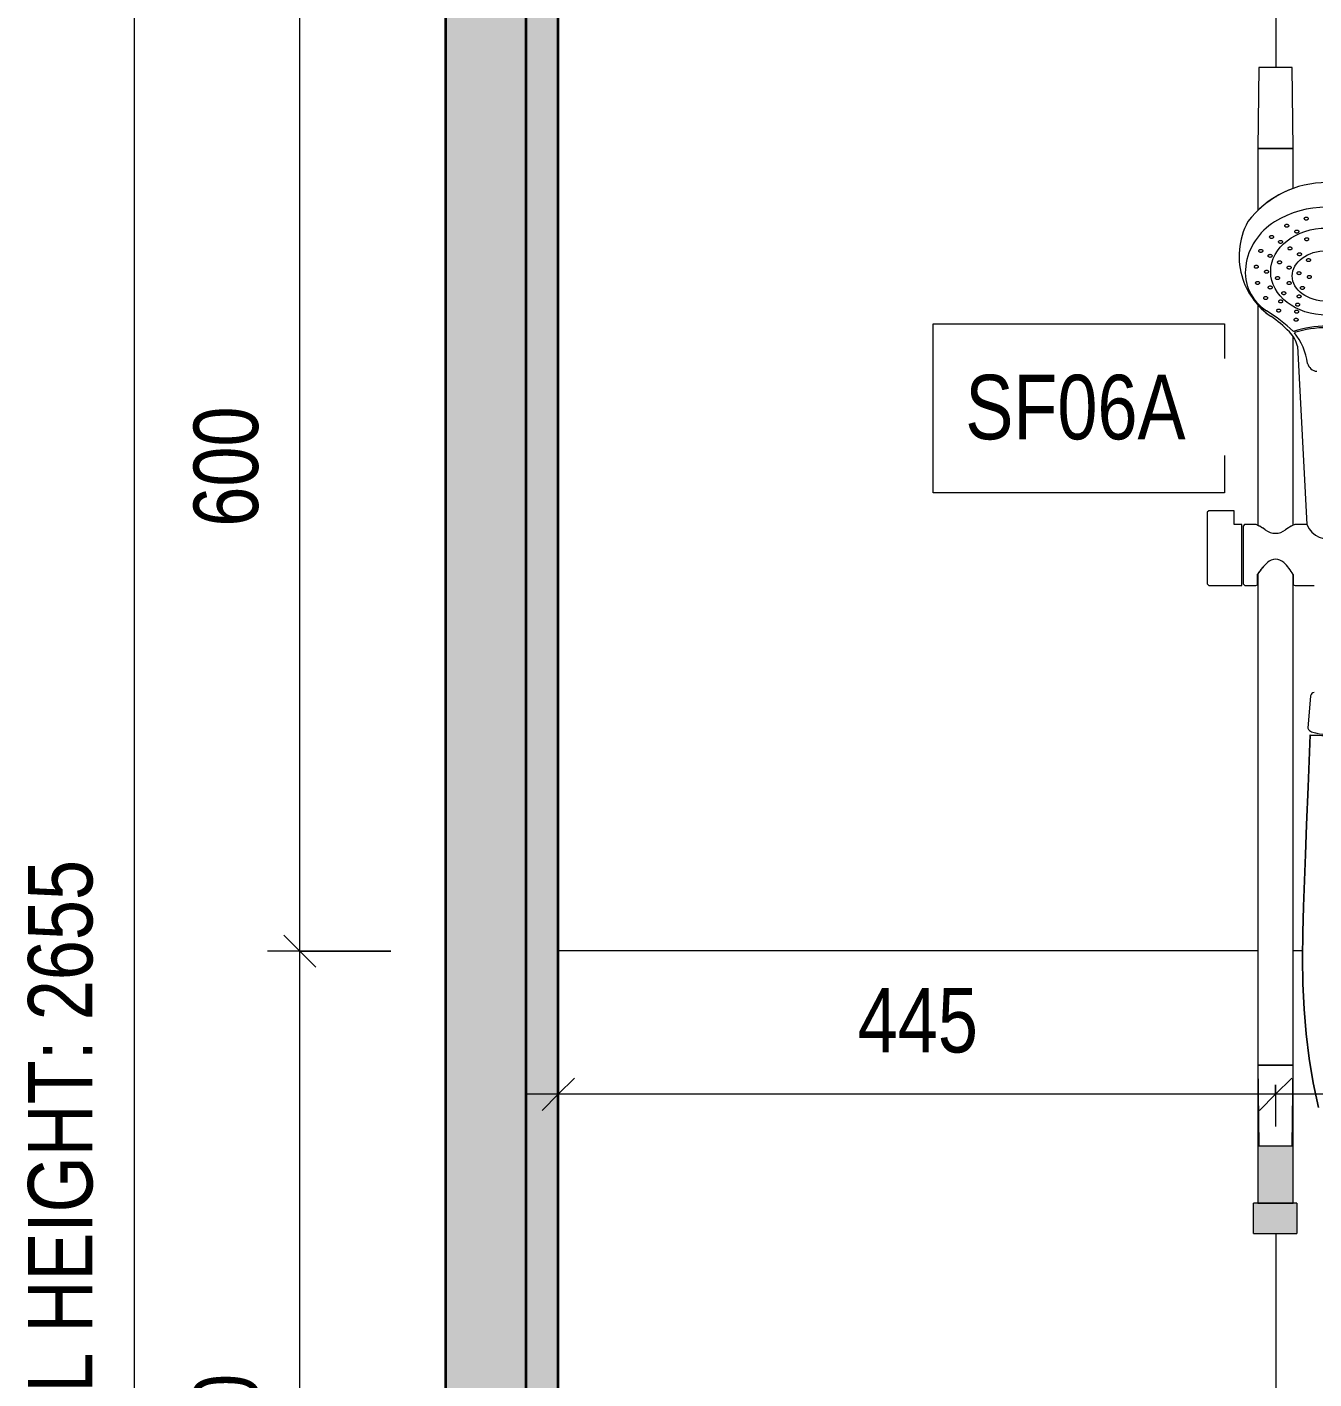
# Model space of a CAD drawing. Header units: millimetres. Extents: x -3813 to 49427, y -492 to 6205.
# Drawn here: x 5869 to 6667, y 1160 to 1998 of the extents above; entities that cross this region are included whole.
import ezdxf

# ---------------------------------------------------------------- set-up
doc = ezdxf.new("R2010")
doc.units = ezdxf.units.MM
for name, color, linetype, lineweight in [('A-_ANOT----_D', 7, 'Continuous', 9), ('A-_ANOT----_D-20', 7, 'Continuous', 9), ('A-_WALL----_E', 1, 'Continuous', 18), ('A-_WALL----_H', 1, 'Continuous', 35), ('A_--------_E-', 8, 'Continuous', 18), ('M-_SANIFIXR_A', 7, 'Continuous', 9), ('M-_SANIFIXR_E', 7, 'Continuous', 18)]:
    doc.layers.add(name, color=color, linetype=linetype, lineweight=lineweight)
doc.styles.add('Arial_1', font='arial.ttf', dxfattribs={"width": 0.8, "height": 40})
doc.dimstyles.new('BSS_Diagonal_2_0mm_Arial_Left', dxfattribs={"dimscale": 304.8, "dimtxt": 40.810376, "dimasz": 0.065617, "dimexe": 0.065617, "dimexo": 0.065617, "dimgap": 0.045932, "dimtad": 1, "dimdec": 0, "dimzin": 0, "dimdsep": 46, "dimtxsty": 'Arial_1', "dimblk1": 'OBLIQUE', "dimblk2": 'OBLIQUE', "dimsah": 1, "dimcen": 0.09, "dimdle": 0.065617, "dimazin": 0, "dimtfac": 1, "dimtdec": 4, "dimtix": 1, "dimtmove": 0, "dimatfit": 3, "dimfxl": 1, "dimtvp": 1, "dimtolj": 1, "dimtzin": 0, "dimarcsym": 2})
doc.dimstyles.new('BSS_Diagonal_2_0mm_Arial_Right', dxfattribs={"dimscale": 304.8, "dimtxt": 40.810376, "dimasz": 0.065617, "dimexe": 0.065617, "dimexo": 0.065617, "dimgap": 0.045932, "dimtad": 1, "dimdec": 0, "dimzin": 0, "dimdsep": 46, "dimtxsty": 'Arial_1', "dimblk1": 'OBLIQUE', "dimblk2": 'OBLIQUE', "dimsah": 1, "dimcen": 0.09, "dimdle": 0.065617, "dimazin": 0, "dimtfac": 1, "dimtdec": 4, "dimtix": 1, "dimtmove": 0, "dimatfit": 3, "dimfxl": 1, "dimtvp": 1, "dimtolj": 1, "dimtzin": 0, "dimarcsym": 2})

# ---------------------------------------------------------------- blocks, each defined once
blk = doc.blocks.new('BSS_HAND SHOWER SET_MASTER BATH - BSS_HAND SHOWER SET_MASTER BATH-1372171-ELEVATION C')
at = {"layer": 'A_--------_E-'}
h = blk.add_hatch(color=256, dxfattribs=at)
h.paths.add_polyline_path([(504, 1304.31), (504.66, 1304.31), (504, 1349.13)])
h.paths.add_polyline_path([(526, 1304.31), (525.93, 1349.13), (525.34, 1304.31)])
blk.add_hatch(color=256, dxfattribs=at).paths.add_polyline_path([(504.9, 1268.79), (526, 1268.79), (526, 1304.31), (504, 1304.31), (504, 1268.79)])
at = {"layer": 'M-_SANIFIXR_E'}
blk.add_hatch(color=256, dxfattribs=at).paths.add_polyline_path([(512.13, 1250), (528.23, 1250), (528.23, 1268.79), (501.32, 1268.79), (501.32, 1250), (504, 1250)])
for p, q in [((504.66, 1972.98), (504, 1922.88)), ((525.34, 1972.98), (504.66, 1972.98)), ((526, 1922.88), (525.34, 1972.98)), ((526, 1922.88), (504, 1922.88)), ((504, 1922.88), (504, 1884.43)), ((504, 1922.88), (526, 1922.88)), ((526, 1898.08), (526, 1922.88)), ((504, 1825.84), (504, 1689.13)), ((526, 1689.16), (526, 1806.12)), ((528.55, 1800.19), (534.35, 1689.55)), ((473.54, 1698.19), (472.64, 1697.29)), ((472.64, 1697.29), (472.64, 1652.84)), ((489.38, 1698.19), (473.54, 1698.19)), ((489.38, 1689.55), (489.38, 1698.19)), ((494.09, 1689.55), (489.38, 1689.55)), ((494.09, 1651.87), (494.09, 1689.55)), ((495.78, 1689.55), (494.81, 1688.57)), ((494.81, 1688.57), (494.81, 1652.92)), ((503.05, 1689.55), (495.78, 1689.55)), ((534.35, 1689.55), (526.98, 1689.55)), ((472.64, 1652.84), (473.62, 1651.87)), ((473.62, 1651.87), (494.09, 1651.87)), ((494.81, 1652.92), (495.86, 1651.87)), ((495.86, 1651.87), (502.85, 1651.87)), ((502.85, 1651.87), (503.8, 1652.31)), ((503.8, 1652.31), (503.8, 1658.76)), ((504, 1659.07), (504, 1354.41)), ((525.98, 1354.41), (525.98, 1658.54)), ((525.98, 1658.54), (525.98, 1652.19)), ((525.98, 1652.19), (527.07, 1651.79)), ((527.07, 1651.79), (538.87, 1651.79)), ((536.6, 1583.47), (535.03, 1563.28)), ((504, 1354.41), (525.98, 1354.41)), ((526, 1354.41), (504, 1354.41)), ((504, 1354.41), (504.66, 1304.31)), ((504, 1354.41), (504, 1304.31)), ((525.34, 1304.31), (526, 1354.41)), ((526, 1304.31), (526, 1354.41)), ((504.66, 1304.42), (504, 1304.42)), ((504, 1304.42), (504, 1268.79)), ((504, 1304.31), (504.66, 1304.31)), ((504.66, 1304.31), (525.34, 1304.31)), ((526, 1304.42), (525.34, 1304.42)), ((525.34, 1304.31), (526, 1304.31)), ((526, 1268.79), (526, 1304.42)), ((501.32, 1250), (501.32, 1268.79)), ((528.23, 1268.79), (501.32, 1268.79)), ((504, 1268.79), (526, 1268.79)), ((528.23, 1268.79), (528.23, 1250)), ((501.32, 1250), (528.23, 1250))]:
    blk.add_line(p, q, dxfattribs=at)
at = {"layer": 'M-_SANIFIXR_E', "flags": 128}
for points in [[(536.36, 1559.09), (535.15, 1527.04), (534.25, 1503.39), (533.55, 1485.01), (532.93, 1468.79), (532.36, 1452.68), (531.93, 1436.57), (531.77, 1420.53), (531.97, 1404.66), (532.68, 1389.03), (533.96, 1373.66), (535.86, 1358.48), (538.39, 1343.35), (541.57, 1328.12)], [(541.57, 1328.12), (538.39, 1343.35), (535.86, 1358.48), (533.96, 1373.66), (532.68, 1389.03), (531.97, 1404.66), (531.77, 1420.53), (531.93, 1436.57), (532.36, 1452.68), (532.93, 1468.79), (533.55, 1485.01), (534.25, 1503.39), (535.15, 1527.04), (536.36, 1559.09)], [(536.36, 1559.09), (536.7, 1559.08), (537.7, 1559.04), (539.29, 1558.98), (541.36, 1558.9), (543.77, 1558.81), (546.35, 1558.71), (548.94, 1558.61), (551.35, 1558.52), (553.42, 1558.44), (555.01, 1558.38), (556.01, 1558.35), (556.35, 1558.33)]]:
    blk.add_lwpolyline(points, dxfattribs=at)
at = {"layer": 'M-_SANIFIXR_E'}
for centre, radius, start, end in [((546.87, 1839.89), 61.83, 37.43254, 142.56745), ((546.87, 1839.89), 61.83, 109.73298, 133.90616), ((546.56, 1824.73), 61.67, 58.52945, 121.47055), ((537.42, 1856.08), 45.04, 151.66026, 198.5638), ((534.28, 1844.79), 38.15, 121.47055, 172.52945), ((524.46, 1846.08), 28.25, 172.52945, 237.61014), ((537.75, 1856.19), 45.39, 198.5638, 235.4362), ((537.75, 1856.19), 45.39, 221.97153, 235.4362), ((446.2, 1722.71), 117.84, 47.30837, 57.61014), ((466.52, 1752.81), 80.16, 44.5638, 55.4362), ((466.52, 1752.81), 80.16, 44.5638, 55.4362), ((546.61, 1749.57), 63.18, 71.0668, 108.9332), ((546.96, 1744.38), 67.36, 72.66461, 107.50656), ((510.18, 1795.8), 18.88, 33.10914, 44.5638), ((510.18, 1795.8), 18.88, 13.4362, 44.5638), ((497.47, 1785.01), 37.57, 6.92309, 38.92483), ((541.52, 1791.65), 7.07, 197.3705, 262.6295), ((493.98, 1667.49), 23.84, 52.34805, 67.65195), ((493.98, 1667.49), 23.84, 52.34805, 65.15164), ((514.9, 1694.6), 10.4, 232.34805, 307.65195), ((514.9, 1694.6), 10.4, 232.34805, 307.65195), ((534.55, 1669.14), 21.77, 110.34805, 127.65195), ((534.55, 1669.14), 21.77, 113.12531, 127.65195), ((547.83, 1695.28), 14.65, 203.03825, 290.96175), ((547.83, 1695.28), 14.65, 203.03825, 290.96175), ((539.13, 1635.34), 42.39, 133.53349, 146.46651), ((539.13, 1635.34), 42.39, 133.53349, 145.96073), ((515.01, 1660.73), 7.37, 46.46651, 133.53349), ((515.01, 1660.73), 7.37, 46.46651, 133.53349), ((497.72, 1642.53), 32.48, 29.53349, 46.46651), ((497.72, 1642.53), 32.48, 29.53349, 46.46651), ((540.06, 1581.83), 3.84, 107.37253, 154.62747), ((539.7, 1565.8), 5.3, 208.37382, 244.10673), ((546.76, 1589.24), 29.73, 251.62012, 288.37988)]:
    blk.add_arc(centre, radius, start, end, dxfattribs=at)
for centre, major_axis, ratio in [((546.8, 1846.48), (-34.84, 0), 0.776025), ((546.73, 1843.79), (-21.43, 0), 0.733333)]:
    blk.add_ellipse(centre, major_axis=major_axis, ratio=ratio, dxfattribs=at)
for points in [[(532.82, 1879.37), (532.82, 1879.51), (532.88, 1879.72), (533.08, 1879.97), (533.34, 1880.17), (533.76, 1880.33), (534.27, 1880.33), (534.7, 1880.19), (535.01, 1879.97), (535.22, 1879.69), (535.26, 1879.48), (535.26, 1879.37)], [(535.26, 1879.37), (535.26, 1879.22), (535.2, 1879.01), (535, 1878.77), (534.74, 1878.57), (534.32, 1878.41), (533.81, 1878.41), (533.38, 1878.55), (533.07, 1878.76), (532.86, 1879.05), (532.82, 1879.26), (532.82, 1879.37)], [(520.72, 1874.92), (520.72, 1875.06), (520.78, 1875.27), (520.98, 1875.52), (521.24, 1875.72), (521.66, 1875.88), (522.18, 1875.88), (522.6, 1875.74), (522.92, 1875.52), (523.12, 1875.24), (523.16, 1875.03), (523.16, 1874.92)], [(523.16, 1874.92), (523.16, 1874.78), (523.1, 1874.56), (522.9, 1874.32), (522.64, 1874.12), (522.22, 1873.96), (521.71, 1873.96), (521.28, 1874.1), (520.97, 1874.32), (520.76, 1874.6), (520.72, 1874.81), (520.72, 1874.92)], [(526.97, 1871.31), (526.97, 1871.46), (527.03, 1871.67), (527.22, 1871.91), (527.48, 1872.11), (527.91, 1872.27), (528.42, 1872.27), (528.85, 1872.13), (529.16, 1871.92), (529.36, 1871.63), (529.41, 1871.42), (529.41, 1871.31)], [(529.41, 1871.31), (529.41, 1871.17), (529.35, 1870.96), (529.15, 1870.72), (528.89, 1870.51), (528.47, 1870.35), (527.95, 1870.35), (527.52, 1870.49), (527.21, 1870.71), (527.01, 1870.99), (526.97, 1871.2), (526.97, 1871.31)], [(511.31, 1868), (511.31, 1868.14), (511.37, 1868.35), (511.57, 1868.6), (511.83, 1868.8), (512.25, 1868.96), (512.77, 1868.96), (513.2, 1868.82), (513.51, 1868.6), (513.71, 1868.32), (513.76, 1868.11), (513.76, 1868)], [(513.76, 1868), (513.76, 1867.86), (513.69, 1867.64), (513.5, 1867.4), (513.24, 1867.2), (512.82, 1867.04), (512.3, 1867.04), (511.87, 1867.18), (511.56, 1867.4), (511.36, 1867.68), (511.31, 1867.89), (511.31, 1868)], [(516.87, 1864.92), (516.87, 1865.07), (516.93, 1865.28), (517.12, 1865.52), (517.38, 1865.72), (517.81, 1865.88), (518.32, 1865.88), (518.75, 1865.74), (519.06, 1865.53), (519.26, 1865.24), (519.31, 1865.03), (519.31, 1864.92)], [(519.31, 1864.92), (519.31, 1864.78), (519.25, 1864.57), (519.05, 1864.32), (518.79, 1864.12), (518.37, 1863.96), (517.85, 1863.96), (517.43, 1864.1), (517.11, 1864.32), (516.91, 1864.6), (516.87, 1864.81), (516.87, 1864.92)], [(522.7, 1860.84), (522.7, 1860.98), (522.76, 1861.19), (522.95, 1861.44), (523.21, 1861.64), (523.64, 1861.8), (524.15, 1861.8), (524.58, 1861.66), (524.89, 1861.44), (525.09, 1861.16), (525.14, 1860.95), (525.14, 1860.84)], [(533.09, 1866.58), (533.09, 1866.72), (533.15, 1866.93), (533.34, 1867.18), (533.6, 1867.38), (534.03, 1867.54), (534.54, 1867.54), (534.97, 1867.4), (535.28, 1867.18), (535.48, 1866.9), (535.53, 1866.69), (535.53, 1866.58)], [(535.53, 1866.58), (535.53, 1866.43), (535.47, 1866.22), (535.27, 1865.98), (535.01, 1865.78), (534.59, 1865.62), (534.07, 1865.62), (533.65, 1865.76), (533.33, 1865.97), (533.13, 1866.26), (533.09, 1866.47), (533.09, 1866.58)], [(504.61, 1859.34), (504.61, 1859.48), (504.67, 1859.69), (504.87, 1859.94), (505.13, 1860.14), (505.55, 1860.3), (506.07, 1860.3), (506.5, 1860.16), (506.81, 1859.94), (507.01, 1859.66), (507.06, 1859.45), (507.06, 1859.34)], [(507.06, 1859.34), (507.06, 1859.19), (506.99, 1858.98), (506.8, 1858.74), (506.54, 1858.54), (506.12, 1858.38), (505.6, 1858.38), (505.17, 1858.52), (504.86, 1858.73), (504.66, 1859.02), (504.61, 1859.23), (504.61, 1859.34)], [(510.38, 1856.27), (510.39, 1856.41), (510.45, 1856.62), (510.64, 1856.87), (510.9, 1857.07), (511.33, 1857.23), (511.84, 1857.23), (512.27, 1857.09), (512.58, 1856.87), (512.78, 1856.59), (512.83, 1856.38), (512.83, 1856.27)], [(512.83, 1856.27), (512.83, 1856.12), (512.77, 1855.91), (512.57, 1855.67), (512.31, 1855.47), (511.89, 1855.31), (511.37, 1855.31), (510.94, 1855.45), (510.63, 1855.66), (510.43, 1855.95), (510.39, 1856.16), (510.38, 1856.27)], [(516.26, 1852.28), (516.26, 1852.42), (516.33, 1852.63), (516.52, 1852.87), (516.78, 1853.08), (517.21, 1853.24), (517.72, 1853.24), (518.15, 1853.1), (518.46, 1852.88), (518.66, 1852.6), (518.71, 1852.39), (518.71, 1852.28)], [(525.14, 1860.84), (525.14, 1860.69), (525.08, 1860.48), (524.88, 1860.24), (524.62, 1860.04), (524.2, 1859.88), (523.68, 1859.88), (523.26, 1860.02), (522.94, 1860.23), (522.74, 1860.52), (522.7, 1860.73), (522.7, 1860.84)], [(528.62, 1857.28), (528.62, 1857.42), (528.68, 1857.63), (528.88, 1857.88), (529.14, 1858.08), (529.56, 1858.24), (530.08, 1858.24), (530.51, 1858.1), (530.82, 1857.88), (531.02, 1857.6), (531.07, 1857.39), (531.07, 1857.28)], [(531.07, 1857.28), (531.07, 1857.13), (531, 1856.92), (530.81, 1856.68), (530.55, 1856.48), (530.12, 1856.32), (529.61, 1856.32), (529.18, 1856.46), (528.87, 1856.67), (528.67, 1856.96), (528.62, 1857.17), (528.62, 1857.28)], [(534.19, 1853.63), (534.19, 1853.78), (534.25, 1853.99), (534.45, 1854.23), (534.71, 1854.43), (535.13, 1854.59), (535.65, 1854.59), (536.08, 1854.45), (536.39, 1854.24), (536.59, 1853.95), (536.64, 1853.74), (536.64, 1853.63)], [(536.64, 1853.63), (536.64, 1853.49), (536.57, 1853.28), (536.38, 1853.03), (536.12, 1852.83), (535.7, 1852.67), (535.18, 1852.67), (534.75, 1852.81), (534.44, 1853.03), (534.24, 1853.31), (534.19, 1853.52), (534.19, 1853.63)], [(501.79, 1849.51), (501.8, 1849.66), (501.86, 1849.87), (502.05, 1850.11), (502.31, 1850.31), (502.74, 1850.47), (503.25, 1850.47), (503.68, 1850.33), (503.99, 1850.12), (504.19, 1849.83), (504.24, 1849.62), (504.24, 1849.51)], [(504.24, 1849.51), (504.24, 1849.37), (504.18, 1849.16), (503.98, 1848.91), (503.72, 1848.71), (503.3, 1848.55), (502.78, 1848.55), (502.35, 1848.69), (502.04, 1848.91), (501.84, 1849.19), (501.8, 1849.4), (501.79, 1849.51)], [(508.18, 1846.4), (508.18, 1846.54), (508.24, 1846.76), (508.43, 1847), (508.69, 1847.2), (509.12, 1847.36), (509.63, 1847.36), (510.06, 1847.22), (510.37, 1847), (510.57, 1846.72), (510.62, 1846.51), (510.62, 1846.4)], [(510.62, 1846.4), (510.62, 1846.26), (510.56, 1846.05), (510.36, 1845.8), (510.1, 1845.6), (509.68, 1845.44), (509.16, 1845.44), (508.74, 1845.58), (508.42, 1845.8), (508.22, 1846.08), (508.18, 1846.29), (508.18, 1846.4)], [(518.71, 1852.28), (518.71, 1852.13), (518.65, 1851.92), (518.45, 1851.68), (518.19, 1851.48), (517.77, 1851.32), (517.25, 1851.32), (516.82, 1851.46), (516.51, 1851.67), (516.31, 1851.96), (516.26, 1852.17), (516.26, 1852.28)], [(522.2, 1848.99), (522.2, 1849.13), (522.26, 1849.34), (522.46, 1849.58), (522.72, 1849.79), (523.14, 1849.94), (523.66, 1849.94), (524.09, 1849.81), (524.4, 1849.59), (524.6, 1849.31), (524.65, 1849.09), (524.65, 1848.99)], [(524.65, 1848.99), (524.65, 1848.84), (524.58, 1848.63), (524.39, 1848.39), (524.13, 1848.19), (523.7, 1848.03), (523.19, 1848.03), (522.76, 1848.17), (522.45, 1848.38), (522.25, 1848.67), (522.2, 1848.88), (522.2, 1848.99)], [(528.3, 1845.52), (528.3, 1845.67), (528.36, 1845.88), (528.56, 1846.12), (528.82, 1846.32), (529.24, 1846.48), (529.76, 1846.48), (530.18, 1846.34), (530.5, 1846.13), (530.7, 1845.84), (530.74, 1845.63), (530.74, 1845.52)], [(530.74, 1845.52), (530.74, 1845.38), (530.68, 1845.17), (530.49, 1844.92), (530.23, 1844.72), (529.8, 1844.56), (529.29, 1844.56), (528.86, 1844.7), (528.55, 1844.92), (528.35, 1845.2), (528.3, 1845.41), (528.3, 1845.52)], [(502.63, 1839.48), (502.63, 1839.63), (502.69, 1839.84), (502.89, 1840.08), (503.15, 1840.28), (503.57, 1840.44), (504.08, 1840.44), (504.51, 1840.3), (504.82, 1840.09), (505.03, 1839.8), (505.07, 1839.59), (505.07, 1839.48)], [(505.07, 1839.48), (505.07, 1839.34), (505.01, 1839.13), (504.81, 1838.88), (504.55, 1838.68), (504.13, 1838.52), (503.62, 1838.52), (503.19, 1838.66), (502.88, 1838.88), (502.67, 1839.16), (502.63, 1839.37), (502.63, 1839.48)], [(510.41, 1836.65), (510.42, 1836.79), (510.48, 1837), (510.67, 1837.25), (510.93, 1837.45), (511.36, 1837.61), (511.87, 1837.61), (512.3, 1837.47), (512.61, 1837.25), (512.81, 1836.97), (512.86, 1836.76), (512.86, 1836.65)], [(512.86, 1836.65), (512.86, 1836.5), (512.8, 1836.29), (512.6, 1836.05), (512.34, 1835.85), (511.92, 1835.69), (511.4, 1835.69), (510.97, 1835.83), (510.66, 1836.04), (510.46, 1836.33), (510.41, 1836.54), (510.41, 1836.65)], [(514.96, 1842.47), (514.96, 1842.61), (515.03, 1842.82), (515.22, 1843.07), (515.48, 1843.27), (515.9, 1843.43), (516.42, 1843.43), (516.85, 1843.29), (517.16, 1843.07), (517.36, 1842.79), (517.41, 1842.58), (517.41, 1842.47)], [(517.41, 1842.47), (517.41, 1842.32), (517.35, 1842.11), (517.15, 1841.87), (516.89, 1841.67), (516.47, 1841.51), (515.95, 1841.51), (515.52, 1841.65), (515.21, 1841.86), (515.01, 1842.15), (514.96, 1842.36), (514.96, 1842.47)], [(522.19, 1839.38), (522.19, 1839.52), (522.25, 1839.73), (522.45, 1839.98), (522.71, 1840.18), (523.13, 1840.34), (523.65, 1840.34), (524.07, 1840.2), (524.39, 1839.98), (524.59, 1839.7), (524.63, 1839.49), (524.63, 1839.38)], [(524.63, 1839.38), (524.63, 1839.23), (524.57, 1839.02), (524.38, 1838.78), (524.12, 1838.58), (523.69, 1838.42), (523.18, 1838.42), (522.75, 1838.56), (522.44, 1838.77), (522.24, 1839.06), (522.19, 1839.27), (522.19, 1839.38)], [(530.42, 1836.38), (530.43, 1836.52), (530.49, 1836.73), (530.68, 1836.98), (530.94, 1837.18), (531.37, 1837.34), (531.88, 1837.34), (532.31, 1837.2), (532.62, 1836.98), (532.82, 1836.7), (532.87, 1836.49), (532.87, 1836.38)], [(532.87, 1836.38), (532.87, 1836.24), (532.81, 1836.02), (532.61, 1835.78), (532.35, 1835.58), (531.93, 1835.42), (531.41, 1835.42), (530.98, 1835.56), (530.67, 1835.78), (530.47, 1836.06), (530.42, 1836.27), (530.42, 1836.38)], [(534.7, 1843.19), (534.7, 1843.34), (534.76, 1843.55), (534.96, 1843.79), (535.22, 1843.99), (535.64, 1844.15), (536.16, 1844.15), (536.58, 1844.01), (536.9, 1843.8), (537.1, 1843.51), (537.14, 1843.3), (537.14, 1843.19)], [(537.14, 1843.19), (537.14, 1843.05), (537.08, 1842.84), (536.89, 1842.59), (536.63, 1842.39), (536.2, 1842.23), (535.69, 1842.23), (535.26, 1842.37), (534.95, 1842.59), (534.75, 1842.87), (534.7, 1843.08), (534.7, 1843.19)], [(507.6, 1830.12), (507.6, 1830.27), (507.67, 1830.48), (507.86, 1830.72), (508.12, 1830.92), (508.54, 1831.08), (509.06, 1831.08), (509.49, 1830.94), (509.8, 1830.73), (510, 1830.44), (510.05, 1830.23), (510.05, 1830.12)], [(510.05, 1830.12), (510.05, 1829.98), (509.99, 1829.77), (509.79, 1829.53), (509.53, 1829.32), (509.11, 1829.17), (508.59, 1829.17), (508.16, 1829.3), (507.85, 1829.52), (507.65, 1829.81), (507.6, 1830.02), (507.6, 1830.12)], [(516.96, 1827.98), (516.96, 1828.12), (517.02, 1828.33), (517.22, 1828.57), (517.48, 1828.78), (517.9, 1828.93), (518.42, 1828.93), (518.85, 1828.8), (519.16, 1828.58), (519.36, 1828.29), (519.4, 1828.08), (519.41, 1827.98)], [(519.41, 1827.98), (519.4, 1827.83), (519.34, 1827.62), (519.15, 1827.38), (518.89, 1827.18), (518.46, 1827.02), (517.95, 1827.02), (517.52, 1827.16), (517.21, 1827.37), (517.01, 1827.66), (516.96, 1827.87), (516.96, 1827.98)], [(518.86, 1833.11), (518.86, 1833.25), (518.92, 1833.46), (519.11, 1833.71), (519.37, 1833.91), (519.8, 1834.07), (520.31, 1834.07), (520.74, 1833.93), (521.05, 1833.71), (521.25, 1833.43), (521.3, 1833.22), (521.3, 1833.11)], [(521.3, 1833.11), (521.3, 1832.96), (521.24, 1832.75), (521.04, 1832.51), (520.78, 1832.31), (520.36, 1832.15), (519.84, 1832.15), (519.42, 1832.29), (519.1, 1832.5), (518.9, 1832.79), (518.86, 1833), (518.86, 1833.11)], [(528.36, 1831.09), (528.36, 1831.23), (528.42, 1831.44), (528.62, 1831.68), (528.88, 1831.89), (529.3, 1832.05), (529.82, 1832.05), (530.25, 1831.91), (530.56, 1831.69), (530.76, 1831.41), (530.8, 1831.2), (530.81, 1831.09)], [(530.81, 1831.09), (530.8, 1830.94), (530.74, 1830.73), (530.55, 1830.49), (530.29, 1830.29), (529.86, 1830.13), (529.35, 1830.13), (528.92, 1830.27), (528.61, 1830.48), (528.41, 1830.77), (528.36, 1830.98), (528.36, 1831.09)], [(515.66, 1822.34), (515.66, 1822.49), (515.72, 1822.7), (515.92, 1822.94), (516.18, 1823.14), (516.6, 1823.3), (517.12, 1823.3), (517.55, 1823.16), (517.86, 1822.95), (518.06, 1822.66), (518.1, 1822.45), (518.11, 1822.34)], [(518.11, 1822.34), (518.1, 1822.2), (518.04, 1821.99), (517.85, 1821.75), (517.59, 1821.54), (517.16, 1821.39), (516.65, 1821.39), (516.22, 1821.52), (515.91, 1821.74), (515.71, 1822.03), (515.66, 1822.24), (515.66, 1822.34)], [(526.85, 1821.66), (526.85, 1821.81), (526.92, 1822.02), (527.11, 1822.26), (527.37, 1822.46), (527.79, 1822.62), (528.31, 1822.62), (528.74, 1822.48), (529.05, 1822.27), (529.25, 1821.98), (529.3, 1821.77), (529.3, 1821.66)], [(529.3, 1821.66), (529.3, 1821.52), (529.24, 1821.31), (529.04, 1821.07), (528.78, 1820.86), (528.36, 1820.7), (527.84, 1820.7), (527.41, 1820.84), (527.1, 1821.06), (526.9, 1821.34), (526.85, 1821.55), (526.85, 1821.66)], [(527.46, 1826), (527.46, 1826.15), (527.53, 1826.36), (527.72, 1826.6), (527.98, 1826.8), (528.4, 1826.96), (528.92, 1826.96), (529.35, 1826.82), (529.66, 1826.61), (529.86, 1826.32), (529.91, 1826.11), (529.91, 1826)], [(529.91, 1826), (529.91, 1825.86), (529.85, 1825.65), (529.65, 1825.41), (529.39, 1825.2), (528.97, 1825.04), (528.45, 1825.04), (528.02, 1825.18), (527.71, 1825.4), (527.51, 1825.68), (527.46, 1825.9), (527.46, 1826)], [(526.5, 1816.61), (526.5, 1816.75), (526.56, 1816.96), (526.76, 1817.2), (527.02, 1817.41), (527.44, 1817.56), (527.96, 1817.56), (528.39, 1817.43), (528.7, 1817.21), (528.9, 1816.93), (528.94, 1816.71), (528.95, 1816.61)], [(528.95, 1816.61), (528.94, 1816.46), (528.88, 1816.25), (528.69, 1816.01), (528.43, 1815.81), (528, 1815.65), (527.49, 1815.65), (527.06, 1815.79), (526.75, 1816), (526.55, 1816.29), (526.5, 1816.5), (526.5, 1816.61)]]:
    blk.add_open_spline(points, degree=3, knots=[0, 0, 0, 0, 0.142857, 0.214286, 0.285714, 0.428571, 0.571429, 0.678571, 0.785714, 0.892857, 1, 1, 1, 1], dxfattribs=at)
blk = doc.blocks.new('DIMBLOCK70-ELEVATION C')
at = {"layer": 'A-_ANOT----_D-20', "lineweight": 18}
for p, q in [((6038.131094, 1425), (6028.131094, 1435)), ((6038.131094, 1425), (6048.131094, 1415)), ((6038.131094, 825), (6028.131094, 835)), ((6038.131094, 825), (6048.131094, 815))]:
    blk.add_line(p, q, dxfattribs=at)
at = {"layer": 'A-_ANOT----_D-20'}
for p, q in [((6094.674364, 1425), (6018.131094, 1425)), ((6038.131094, 825), (6038.131094, 1425)), ((6038.131094, 1425), (6094.674364, 1425)), ((6113.211652, 825), (6018.131094, 825)), ((6038.131094, 825), (6113.211652, 825))]:
    blk.add_line(p, q, dxfattribs=at)
at = {"layer": 'A-_ANOT----_D-20', "color": 0, "insert": (5972.201908, 1088.270662), "char_height": 40, "width": 88.150412, "attachment_point": 1, "rotation": 90, "line_spacing_factor": 0.941778, "style": 'Arial_1'}
blk.add_mtext('600', dxfattribs=at)
blk = doc.blocks.new('_Oblique')
at = {"color": 0, "linetype": 'ByBlock', "lineweight": -2}
blk.add_line((-0.5, -0.5), (0.5, 0.5), dxfattribs=at)
blk = doc.blocks.new('DIMBLOCK71-ELEVATION C')
at = {"layer": 'A-_ANOT----_D-20', "lineweight": 18}
for p, q in [((6038.131094, 2025), (6028.131094, 2035)), ((6038.131094, 2025), (6048.131094, 2015)), ((6038.131094, 1425), (6028.131094, 1435)), ((6038.131094, 1425), (6048.131094, 1415))]:
    blk.add_line(p, q, dxfattribs=at)
at = {"layer": 'A-_ANOT----_D-20'}
for p, q in [((6113.211652, 2025), (6018.131094, 2025)), ((6038.131094, 1425), (6038.131094, 2025)), ((6038.131094, 2025), (6113.211652, 2025)), ((6094.674364, 1425), (6018.131094, 1425)), ((6038.131094, 1425), (6094.674364, 1425))]:
    blk.add_line(p, q, dxfattribs=at)
at = {"layer": 'A-_ANOT----_D-20', "color": 0, "insert": (5972.201908, 1688.270662), "char_height": 40, "width": 88.150412, "attachment_point": 1, "rotation": 90, "line_spacing_factor": 0.941778, "style": 'Arial_1'}
blk.add_mtext('600', dxfattribs=at)
blk = doc.blocks.new('DIMBLOCK80-ELEVATION C')
at = {"layer": 'A-_ANOT----_D-20'}
for p, q in [((6853.451652, 1211.865204), (6853.451652, 1356.278223)), ((6643.451652, 1342.136087), (6643.451652, 1316.278223)), ((6643.451652, 1336.278223), (6643.451652, 1342.136087)), ((6873.451652, 1336.278223), (6643.451652, 1336.278223)), ((6853.451652, 1336.278223), (6853.451652, 1211.865204))]:
    blk.add_line(p, q, dxfattribs=at)
at = {"layer": 'A-_ANOT----_D-20', "lineweight": 18}
for p, q in [((6643.451652, 1336.278223), (6653.451652, 1346.278223)), ((6853.451652, 1336.278223), (6863.451652, 1346.278223)), ((6643.451652, 1336.278223), (6633.451652, 1326.278223)), ((6853.451652, 1336.278223), (6843.451652, 1326.278223))]:
    blk.add_line(p, q, dxfattribs=at)
at = {"layer": 'A-_ANOT----_D-20', "color": 0, "insert": (6711.722314, 1402.20741), "char_height": 40, "width": 88.150412, "attachment_point": 1, "line_spacing_factor": 0.941778, "style": 'Arial_1'}
blk.add_mtext('210', dxfattribs=at)
blk = doc.blocks.new('DIMBLOCK81-ELEVATION C')
at = {"layer": 'A-_ANOT----_D-20', "lineweight": 18}
for p, q in [((6198.451652, 1336.278223), (6208.451652, 1346.278223)), ((6643.451652, 1336.278223), (6653.451652, 1346.278223)), ((6198.451652, 1336.278223), (6188.451652, 1326.278223)), ((6643.451652, 1336.278223), (6633.451652, 1326.278223))]:
    blk.add_line(p, q, dxfattribs=at)
at = {"layer": 'A-_ANOT----_D-20'}
for p, q in [((6198.451652, 1342.136087), (6198.451652, 1316.278223)), ((6198.451652, 1336.278223), (6198.451652, 1342.136087)), ((6643.451652, 1342.136087), (6643.451652, 1316.278223)), ((6643.451652, 1336.278223), (6643.451652, 1342.136087)), ((6643.451652, 1336.278223), (6178.451652, 1336.278223))]:
    blk.add_line(p, q, dxfattribs=at)
at = {"layer": 'A-_ANOT----_D-20', "color": 0, "insert": (6384.222314, 1402.20741), "char_height": 40, "width": 88.150412, "attachment_point": 1, "line_spacing_factor": 0.941778, "style": 'Arial_1'}
blk.add_mtext('445', dxfattribs=at)
blk = doc.blocks.new('DIMBLOCK106-ELEVATION C')
at = {"layer": 'A-_ANOT----_D-20'}
for p, q in [((5935.401803, 2515), (5935.401803, -180)), ((6108.451652, 2495), (5915.401803, 2495)), ((5935.401803, 2495), (6108.451652, 2495)), ((6113.211652, -160), (5915.401803, -160)), ((5935.401803, -160), (6113.211652, -160))]:
    blk.add_line(p, q, dxfattribs=at)
at = {"layer": 'A-_ANOT----_D-20', "lineweight": 18}
for p, q in [((5935.401803, 2495), (5925.401803, 2505)), ((5935.401803, 2495), (5945.401803, 2485)), ((5935.401803, -160), (5925.401803, -150)), ((5935.401803, -160), (5945.401803, -170))]:
    blk.add_line(p, q, dxfattribs=at)
at = {"layer": 'A-_ANOT----_D-20', "color": 0, "insert": (5869.472617, 865.503218), "char_height": 40, "width": 724.792278, "attachment_point": 1, "rotation": 90, "line_spacing_factor": 0.941778, "style": 'Arial_1'}
blk.add_mtext('PBU OVERALL HEIGHT: 2655', dxfattribs=at)

msp = doc.modelspace()

# ---------------------------------------------------------------- hatches: boundary and pattern name
at = {"layer": 'A-_WALL----_H', "lineweight": 18}
for points in [[(6128.45, -160), (6178.45, -160), (6178.45, 2435), (6128.45, 2435), (6128.45, 436)], [(6198.45, -70), (6198.45, 2400), (6178.45, 2400), (6178.45, -70), (6183.5, -70)]]:
    msp.add_hatch(color=256, dxfattribs=at).paths.add_polyline_path(points)
h = msp.add_hatch(dxfattribs=at)
h.set_pattern_fill('FP_5', color=256, style=0, pattern_type=2)
h.set_pattern_definition([(0, (7243.45, 225), (0, 600), []), (90, (7243.45, 225), (-600, 4e-14), [])])
h.paths.add_polyline_path([(7080.31, -70), (7088.45, -70), (7088.45, -52.14), (7038.45, -70), (7051.59, -70)])
h.paths.add_polyline_path([(6844.53, -50), (7038.46, -50), (7088.45, -25), (7088.45, 2400), (6671.1, 2400), (6671.1, 2381.5), (6654.5, 2381.5), (6654.5, 2200.01), (6652.55, 2200.01), (6652.19, 2198.78), (6652.42, 2198.22), (6653.74, 2198.22), (6653.83, 2195.74), (6654.77, 2195.74), (6654.77, 2187.74), (6655.46, 2187.74), (6655.46, 2180.74), (6653, 2179.94), (6633.34, 2179.94), (6631.47, 2180.74), (6631.47, 2187.74), (6632.16, 2187.74), (6632.27, 2195.74), (6633.34, 2195.85), (6633.49, 2198.22), (6634.76, 2198.23), (6634.93, 2199.03), (6634.76, 2199.84), (6634.69, 2200.01), (6632.71, 2200.01), (6632.68, 2290.75), (6632.67, 2381.5), (6616.1, 2381.5), (6616.1, 2400), (6198.45, 2400), (6198.45, 825), (6398.45, 825), (6398.45, 813), (6198.45, 813), (6198.45, -50), (6831.68, -50)])
h.paths.add_polyline_path([(7108.45, -25), (7138.45, -25), (7138.45, 962.52), (7108.45, 962.5), (7108.45, -25)])
h.paths.add_polyline_path([(6703.47, 821.09), (6687.96, 821.8), (6674.89, 824.82), (6661.35, 831.16), (6649.78, 840.52), (6645.71, 846.55), (6643.82, 849.39), (6640.28, 855.92), (6636.41, 870.31), (6635.23, 875.21), (6633.51, 904.32), (6633.45, 919.27), (6633.17, 919.55), (6633.17, 923.75), (6633.45, 923.88), (6628.31, 926.01), (6622.04, 930.82), (6617.23, 937.09), (6614.21, 944.39), (6613.18, 952.23), (6614.21, 960.06), (6617.23, 967.37), (6622.04, 973.64), (6628.31, 978.45), (6635.62, 981.47), (6643.45, 982.5), (6651.29, 981.47), (6658.59, 978.45), (6664.86, 973.64), (6669.67, 967.37), (6672.7, 960.06), (6673.73, 952.23), (6672.7, 944.39), (6669.67, 937.09), (6664.56, 930.59), (6658.59, 926.01), (6653.48, 923.73), (6654.1, 923.89), (6654.1, 919.56), (6653.48, 918.86), (6653.5, 902.25), (6655.08, 878.13), (6658.82, 863.35), (6664.56, 854.12), (6671.58, 848.32), (6680.19, 844.15), (6690.34, 841.59), (6700.6, 840.97), (6712.04, 842.61), (6722.22, 846.15), (6732.34, 851.95), (6741.69, 859.49), (6749.72, 867.84), (6758.6, 880.05), (6765.66, 892.57), (6770.71, 903.79), (6775.79, 919.67), (6778.71, 932.58), (6780.82, 948.7), (6781.66, 963.67), (6781.19, 982.79), (6779.69, 999.88), (6776.78, 1019.39), (6773, 1038.17), (6768.23, 1057.38), (6762.7, 1076.42), (6755.72, 1097.67), (6747.91, 1119.31), (6739.58, 1140.95), (6728.93, 1167.35), (6715.09, 1200.63), (6699.97, 1237.4), (6691.52, 1259.06), (6686.54, 1272.71), (6681.86, 1286.35), (6676.85, 1302.42), (6672.88, 1316.69), (6669.21, 1332.01), (6665.97, 1348.55), (6663.83, 1362.34), (6662.34, 1374.58), (6660.96, 1392.94), (6660.36, 1409.37), (6660.3, 1428.55), (6660.76, 1450.58), (6661.43, 1469.97), (6664.81, 1559.09), (6684.8, 1558.33), (6680.55, 1442.42), (6680.25, 1422.4), (6680.35, 1410.67), (6680.69, 1399.03), (6681.75, 1382.39), (6683.1, 1369.25), (6685.45, 1353.29), (6687.96, 1339.96), (6691.37, 1325.14), (6695.72, 1309.13), (6700.87, 1292.58), (6706.44, 1276.43), (6714.51, 1255.01), (6723.25, 1233.22), (6736, 1202.45), (6754.2, 1158.28), (6763.67, 1134.22), (6769.76, 1117.86), (6775.48, 1101.71), (6782.27, 1080.76), (6784.47, 1074), (6923.45, 1074), (6923.45, 854), (6783.45, 854), (6783.33, 883.26), (6776.27, 870.5), (6767.4, 857.88), (6755.83, 845.36), (6744.7, 836.12), (6730.99, 828.19), (6717.63, 823.35), (6703.96, 821.17)])
h.paths.add_polyline_path([(6874.46, 943.71), (6874.7, 944.31), (6874.55, 944.31)])
h.paths.add_polyline_path([(6873.68, 958.17), (6872.5, 961), (6872.23, 961), (6873.25, 959)])
h.paths.add_polyline_path([(6833.23, 958.17), (6835.2, 962.05), (6834.09, 960.25), (6833.65, 959.19)])
h.paths.add_polyline_path([(6870.27, 963.91), (6869.01, 965.56), (6867.95, 966.23), (6870.24, 963.94)])
h.paths.add_polyline_path([(6836.63, 963.91), (6838.94, 966.35), (6837.9, 965.56), (6837.08, 964.5)])
h.paths.add_polyline_path([(6841.4, 968.25), (6842.88, 969.23), (6842.31, 968.94), (6841.62, 968.41)])
h.paths.add_polyline_path([(6865.5, 968.25), (6863.72, 969.35), (6864.14, 968.94), (6864.69, 968.66)])
h.paths.add_polyline_path([(7138.45, 987.47), (7138.45, 2400), (7108.45, 2400), (7108.45, 987.5), (7135.95, 987.5)])
h.paths.add_polyline_path([(6632.45, 1250), (6629.77, 1250), (6629.77, 1268.79), (6632.45, 1268.79), (6632.25, 1652.31), (6631.3, 1651.87), (6624.32, 1651.87), (6623.26, 1652.92), (6623.26, 1688.57), (6624.24, 1689.55), (6631.5, 1689.55), (6632.46, 1689.16), (6632.46, 1825.84), (6632.27, 1826.24), (6627.24, 1832.92), (6623.17, 1841.74), (6621.15, 1850.72), (6621.15, 1860.75), (6622.71, 1868.96), (6626.23, 1877.47), (6634.48, 1886.01), (6632.45, 1884.43), (6632.45, 1922.89), (6633.11, 1972.98), (6653.79, 1972.98), (6654.45, 1907.14), (6654.45, 1898.08), (6650.99, 1896.41), (6661.27, 1900.09), (6675.32, 1901.71), (6690.27, 1899.77), (6702.7, 1895.32), (6714.59, 1887.64), (6724.42, 1877.47), (6727.78, 1870.02), (6729.49, 1862.04), (6729.48, 1853.87), (6726.13, 1838.31), (6722.39, 1830.61), (6718.2, 1825.12), (6709.89, 1818.37), (6704.13, 1813.91), (6698.22, 1808.36), (6694.88, 1802.78), (6693.08, 1796.54), (6692.97, 1790.04), (6688.03, 1689.55), (6687.1, 1687.93), (6685.41, 1660.41), (6683.67, 1658.54), (6683.67, 1653.49), (6683.07, 1652.57), (6683.07, 1585.57), (6684.72, 1584.41), (6685.4, 1583.55), (6686.97, 1563.42), (6686.02, 1561.98), (6684.58, 1561.03), (6678.38, 1559.69), (6672.04, 1559.69), (6665.84, 1561.03), (6664.11, 1562.37), (6663.49, 1563.28), (6665.05, 1583.47), (6666, 1584.72), (6667.37, 1585.49), (6667.3, 1651.79), (6655.53, 1651.79), (6654.43, 1652.19), (6654.46, 1268.79), (6656.68, 1268.79), (6656.68, 1250), (6632.46, 1250)])
h.paths.add_polyline_path([(6602.07, 1651.87), (6601.09, 1652.84), (6601.09, 1697.29), (6601.99, 1698.19), (6617.83, 1698.19), (6617.83, 1689.55), (6622.54, 1689.55), (6622.54, 1651.87), (6613.14, 1651.87)])
h.paths.add_polyline_path([(6653.12, 1688.49), (6655.43, 1689.55), (6662.8, 1689.56), (6657, 1800.19), (6655.91, 1803.43), (6654.45, 1805.69), (6654.4, 1689.13)])
h.paths.add_polyline_path([(6640.45, 1818.82), (6633.58, 1824.73), (6637.78, 1820.9), (6638.85, 1820.06)])
h.paths.add_polyline_path([(6639.14, 1889.64), (6645.62, 1893.82), (6642.73, 1892.42), (6640.45, 1890.65)])
h.paths.add_polyline_path([(6727.87, 2136.04), (6716.37, 2136.04), (6716.15, 2138.55), (6715.79, 2137.82), (6715.79, 2136.04), (6704.29, 2136.04), (6704.11, 2136.04), (6677.99, 2136.04), (6677.79, 2136.04), (6671.05, 2136.04), (6671.04, 2136.04), (6651.7, 2136.04), (6651.61, 2138.04), (6651.25, 2139.04), (6646.67, 2138.81), (6646.54, 2136.04), (6641.42, 2136.04), (6641.42, 2139.04), (6636.78, 2138.81), (6636.46, 2137.82), (6636.46, 2136.04), (6617.59, 2136.04), (6617.37, 2139.04), (6617.37, 2138.81), (6616.9, 2137.82), (6616.9, 2136.04), (6610.19, 2136.04), (6610.19, 2139.04), (6609.9, 2138.81), (6609.83, 2137.04), (6609.75, 2136.04), (6599.15, 2136.04), (6599.02, 2136.04), (6572.37, 2136.04), (6572.37, 2139.04), (6571.81, 2138.81), (6571.6, 2137.04), (6571.6, 2136.04), (6558.72, 2136.04), (6558.58, 2138.28), (6558.21, 2139.04), (6556.86, 2138.81), (6556.66, 2137.04), (6556.66, 2136.04), (6542.76, 2136.04), (6542.76, 2139.04), (6519.05, 2139.04), (6519.38, 2144.4), (6519.05, 2148.04), (6628.47, 2148.11), (6628.58, 2154.74), (6658.58, 2154.74), (6658.58, 2148.04), (6769.05, 2148.04), (6768.68, 2143.12), (6769.05, 2139.04), (6745.08, 2138.81), (6744.89, 2137.82), (6744.89, 2136.04), (6731.05, 2136.04), (6731.24, 2138.44), (6731.35, 2139.04), (6730.19, 2138.81), (6729.85, 2137.82), (6729.85, 2136.04), (6728.41, 2136.04)])
h.paths.add_polyline_path([(6639.83, 2154.75), (6627.51, 2154.75), (6627.7, 2162.74), (6627.82, 2162.74), (6627.6, 2170.74), (6627.86, 2174.74), (6632.44, 2174.82), (6634.45, 2178.06), (6634.43, 2178.65), (6633.7, 2179.68), (6633.7, 2179.94), (6653.36, 2179.78), (6652.78, 2179.21), (6652.46, 2178.56), (6652.5, 2177.59), (6653.93, 2175.4), (6654.17, 2175.31), (6654.77, 2174.74), (6658.26, 2174.74), (6658.52, 2168.22), (6658.26, 2162.74), (6659.63, 2162.74), (6659.63, 2154.75), (6639.85, 2154.75)])
h.paths.add_polyline_path([(6627.6, 2170.74), (6627.72, 2173.47), (6627.62, 2171.09)])

# ---------------------------------------------------------------- linework, layer by layer
at = {"layer": 'A-_WALL----_E', "lineweight": 35}
for p, q in [((6128.45, 2435), (6128.45, -160)), ((6178.45, -70), (6178.45, 2435)), ((6198.45, -50), (6198.45, 2400))]:
    msp.add_line(p, q, dxfattribs=at)
at = {"layer": 'M-_SANIFIXR_A', "flags": 128}
msp.add_lwpolyline([(6430.97, 1814.06), (6611.77, 1814.06), (6611.77, 1709.26), (6430.97, 1709.26)], close=True, dxfattribs=at)

# ---------------------------------------------------------------- block references
at = {"layer": 'M-_SANIFIXR_E'}
msp.add_blockref('BSS_HAND SHOWER SET_MASTER BATH - BSS_HAND SHOWER SET_MASTER BATH-1372171-ELEVATION C', (6128.45, 0), dxfattribs=at)

# ---------------------------------------------------------------- dimensions: what is measured, and where the dimension line sits
at = {"layer": 'A-_ANOT----_D'}
for base, p1, p2, override, picture, middle in [((5935.4, -160), (6128.45, 2495), (6133.21, -160), {"dimpost": 'PBU OVERALL HEIGHT:<>', "dimfxl": 2655.004267}, 'DIMBLOCK106-ELEVATION C', (5900.71, 1167.5)), ((6038.13, 2025), (6114.67, 1425), (6133.21, 2025), {"dimpost": '<>', "dimfxl": 600.286291}, 'DIMBLOCK71-ELEVATION C', (6003.71, 1725)), ((6038.13, 1425), (6133.21, 825), (6114.67, 1425), {"dimpost": '<>', "dimfxl": 600.286291}, 'DIMBLOCK70-ELEVATION C', (6003.71, 1125))]:
    dim = msp.add_linear_dim(base=base, p1=p1, p2=p2, angle=90, dimstyle='BSS_Diagonal_2_0mm_Arial_Left', override=override, dxfattribs=at)
    dim.commit()
    dim.dimension.update_dxf_attribs({"geometry": picture, "text_midpoint": middle})
for base, p1, p2, override, picture, middle in [((6198.45, 1336.28), (6643.45, 1322.14), (6198.45, 1322.14), {"dimpost": '<>', "dimfxl": 445}, 'DIMBLOCK81-ELEVATION C', (6420.95, 1370.62)), ((6643.45, 1336.28), (6853.45, 1191.87), (6643.45, 1322.14), {"dimpost": '<>', "dimfxl": 247.124469}, 'DIMBLOCK80-ELEVATION C', (6748.45, 1370.7))]:
    dim = msp.add_linear_dim(base=base, p1=p1, p2=p2, dimstyle='BSS_Diagonal_2_0mm_Arial_Right', override=override, dxfattribs=at)
    dim.commit()
    dim.dimension.update_dxf_attribs({"geometry": picture, "text_midpoint": middle})

# ---------------------------------------------------------------- next in the draw order: texts
at = {"layer": 'M-_SANIFIXR_A', "insert": (6450.97, 1782.47), "char_height": 40, "width": 169.3164, "attachment_point": 1, "style": 'Arial_1', "bg_fill": 3, "box_fill_scale": 1.25, "bg_fill_color": 9, "bg_fill_true_color": 13158600, "bg_fill_transparency": 0}
msp.add_mtext('SF06A', dxfattribs=at)

doc.saveas('drawing.dxf')
